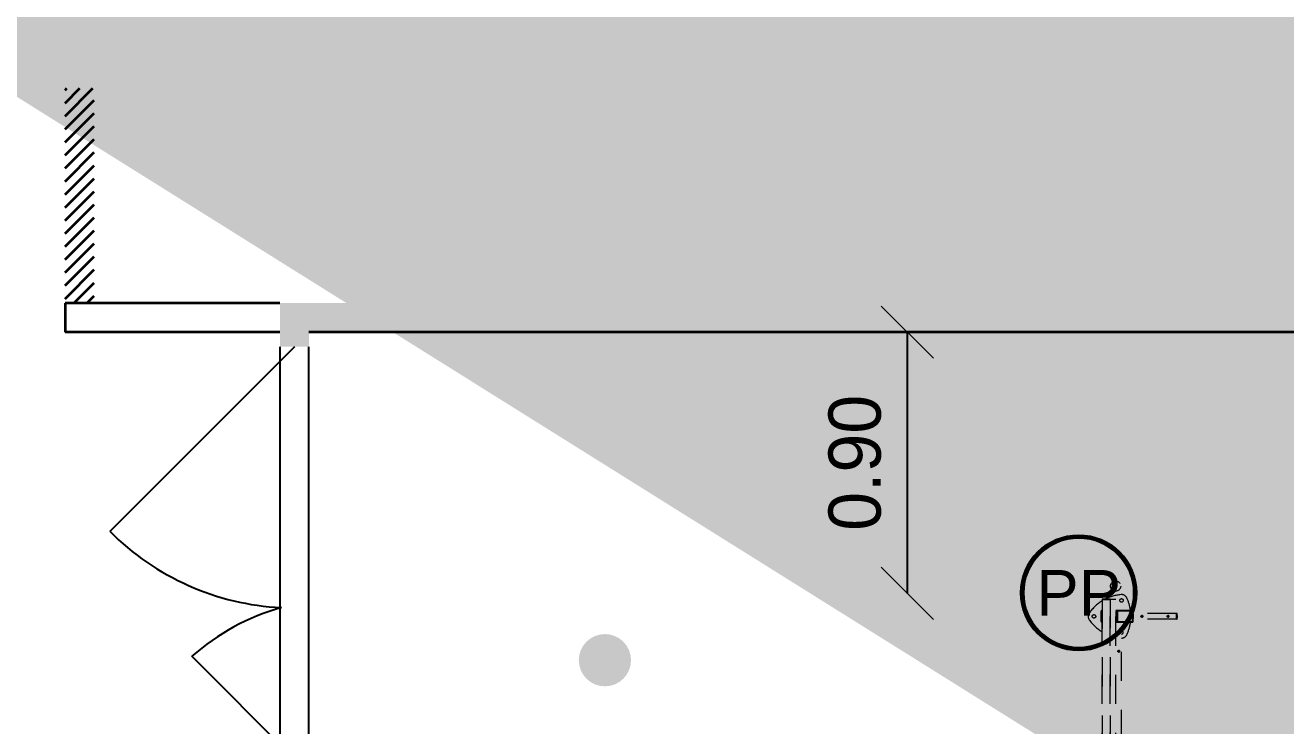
# Model space of a CAD drawing. Header units: millimetres. Extents: x 27226 to 29883, y -11902 to -11358.
# Drawn here: x 27253.754 to 27258.098, y -11883.611 to -11881.198 of the extents above; entities that cross this region are included whole.
import ezdxf
from ezdxf.enums import TextEntityAlignment as Align

# ---------------------------------------------------------------- set-up
doc = ezdxf.new("R2010")
doc.units = ezdxf.units.MM
doc.header["$MEASUREMENT"] = 0
doc.linetypes.add('AXES', pattern=[50.800000000000004, 31.75, -6.35, 6.35, -6.35])
doc.linetypes.add('FANTOME', pattern=[2.5, 1.25, -0.25, 0.25, -0.25, 0.25, -0.25])
for name, color, linetype in [('APPLAT-GRIS', 251, 'Continuous'), ('attribut', 7, 'Continuous'), ('LYTV_VUE', 1, 'Continuous')]:
    doc.layers.add(name, color=color, linetype=linetype)
for name, color, linetype, lineweight in [('Ar0-Cote', 1, 'Continuous', 5), ('Ar2-Maçon', 7, 'Continuous', 35), ('CO', 5, 'Continuous', 15), ('TF', 11, 'FANTOME', 15), ('TROUS PLATINES PERCE', 10, 'Continuous', 15), ('TXT PLATINE PERCEE', 10, 'Continuous', 15), ('VP 320', 15, 'FANTOME', 15)]:
    doc.layers.add(name, color=color, linetype=linetype, lineweight=lineweight)
doc.layers.add('Seuils', color=7, linetype='Continuous', plot=False)
doc.styles.add('ARIAL', font='arial.ttf')
doc.styles.add('CALIBRI', font='calibri.ttf')
doc.styles.add('ROMANS', font='romans.shx')
doc.dimstyles.new('100E', dxfattribs={"dimtxt": 0.18, "dimasz": 0.18, "dimexe": 0.18, "dimexo": 0.0625, "dimgap": 0.09, "dimtad": 1, "dimzin": 0, "dimdsep": 46, "dimtxsty": 'Standard', "dimblk1": 'OBLIQUE', "dimblk2": 'OBLIQUE', "dimsah": 1, "dimcen": 0, "dimse1": 1, "dimse2": 1, "dimclrt": 256, "dimadec": 0, "dimazin": 0, "dimtfac": 1, "dimtofl": 0, "dimtmove": 0, "dimatfit": 3, "dimldrblk": 'OBLIQUE', "dimfxl": 1, "dimtolj": 1, "dimtzin": 0, "dimarcsym": 0})
doc.dimstyles.get("Standard").update_dxf_attribs({"dimscale": 50, "dimtxt": 2.5, "dimasz": 2.5, "dimexe": 0.18, "dimexo": 0.0625, "dimgap": 0.8, "dimtad": 1, "dimdsep": 46, "dimtxsty": 'CALIBRI', "dimblk": 'ARCHTICK', "dimcen": 0.09, "dimadec": 0, "dimazin": 0, "dimtfac": 1, "dimtdec": 4, "dimtofl": 0, "dimtmove": 0, "dimatfit": 3, "dimfxl": 1, "dimtolj": 1, "dimarcsym": 0})

# ---------------------------------------------------------------- blocks, each defined once
blk = doc.blocks.new('_OBLIQUE')
at = {"color": 0, "linetype": 'ByBlock'}
blk.add_line((-0.5, -0.5), (0.5, 0.5), dxfattribs=at)
blk = doc.blocks.new('*D13')
at = {"layer": 'Ar0-Cote', "color": 0, "lineweight": -2, "transparency": 16777216}
blk.add_line((27256.79355132127, -11882.25501438734), (27256.79355132127, -11883.15501438721), dxfattribs=at)
at = {"layer": 'Defpoints', "color": 0, "transparency": 16777216}
for p in [(27257.74186271356, -11882.25501438734), (27256.79355132127, -11883.15501438721), (27257.48427134793, -11883.15501438721)]:
    blk.add_point(p, dxfattribs=at)
at = {"layer": 'Ar0-Cote', "color": 0, "lineweight": -2, "transparency": 16777216, "xscale": 0.18, "yscale": 0.18, "zscale": 0.18}
for p, rotation in [((27256.79355132127, -11882.25501438734), 90), ((27256.79355132127, -11883.15501438721), 270)]:
    blk.add_blockref('_OBLIQUE', p, dxfattribs=dict(at, rotation=rotation))
at = {"layer": 'Ar0-Cote', "transparency": 16777216, "insert": (27256.61355132127, -11882.70501438727), "char_height": 0.18, "attachment_point": 5, "rotation": 90}
blk.add_mtext('\\A1;0.90', dxfattribs=at)
blk = doc.blocks.new('_ARCHTICK')
at = {"color": 0, "linetype": 'ByBlock', "const_width": 0.15}
blk.add_lwpolyline([(-0.5, -0.5), (0.5, 0.5)], dxfattribs=at)
blk = doc.blocks.new('Ptfr250d')
at = {"layer": 'TF'}
for p, q in [((-23.15778677716935, 438.000014051795), (-23.15778677716935, 404.000012204051)), ((-19.44064741388047, 441.0000126808882), (-20.1504642273494, 441.0000126808882)), ((31.10591302260673, 441.0000126808882), (28.11321968778884, 441.0000126808882)), ((28.11321968778884, 438.000014051795), (28.11321968778884, 404.000012204051)), ((30.1083510611943, 438.000014051795), (30.1083510611943, 404.000012204051)), ((84.97437256023022, 441.0000126808882), (31.10591302260673, 441.0000126808882)), ((84.97437256023022, 439.0000123530626), (31.10591302260673, 439.0000123530626)), ((34.98384336575782, 404.000012204051), (34.98384336575782, 438.000014051795)), ((85.97193638428962, 404.000012204051), (85.97193638428962, 438.000014051795)), ((87.96706496372553, 404.000012204051), (87.96706496372553, 438.000014051795)), ((-19.44064741388047, 401.0000135749578), (-20.1504642273494, 401.0000135749578)), ((28.11321968778884, 401.0000135749578), (30.60713017925536, 401.0000135749578)), ((30.60713017925536, 401.0000135749578), (45.57059312805268, 401.0000135749578)), ((31.10591302260673, 403.0000139027834), (84.97437256023022, 403.0000139027834)), ((31.10591302260673, 401.0000135749578), (84.97437256023022, 401.0000135749578)), ((47.89620245441711, -401.0000135749578), (47.89620245441711, 401.0000135749578)), ((237.354208776801, 431.0000129044056), (87.96706496372553, 431.0000129044056)), ((87.96706496372553, 428.5000129602849), (87.96706496372553, 413.5000132955611)), ((237.354208776801, 411.0000133514404), (87.96706496372553, 411.0000133514404)), ((237.3890774939946, 431.0000129044056), (237.354208776801, 431.0000129044056)), ((237.354208776801, 411.0000133514404), (237.3890774939946, 411.0000133514404)), ((237.3890774939946, 431.0000129044056), (238.1575005744389, 431.0000129044056)), ((238.1575005744389, 411.0000133514404), (237.3890774939946, 411.0000133514404)), ((237.5285970662526, 413.0000127479434), (237.5285970662526, 429.0000135079026)), ((237.5285970662526, 428.5000129602849), (237.5285970662526, 413.5000132955611)), ((238.1575005744389, 411.0000133514404), (238.4624975417528, 411.0568882897496)), ((240.8212917540941, 421.000013127923), (239.722435424178, 429.4686047360301)), ((239.722435424178, 412.5314215198159), (240.8212917540941, 421.000013127923)), ((-23.15778677716935, -403.999974951148), (-23.15778677716935, -438.000014051795)), ((-19.44064741388047, -401.0000135749578), (-20.1504642273494, -401.0000135749578)), ((28.11321968778884, -401.0000135749578), (30.60713017925536, -401.0000135749578)), ((28.11321968778884, -403.999974951148), (28.11321968778884, -438.000014051795)), ((30.1083510611943, -403.999974951148), (30.1083510611943, -438.000014051795)), ((30.60713017925536, -401.0000135749578), (45.57059312805268, -401.0000135749578)), ((84.97437256023022, -401.0000135749578), (31.10591302260673, -401.0000135749578)), ((84.97437256023022, -402.9999878257513), (31.10591302260673, -402.9999878257513)), ((34.98384336575782, -438.000014051795), (34.98384336575782, -403.999974951148)), ((85.97193638428962, -438.000014051795), (85.97193638428962, -403.999974951148)), ((87.96706496372553, -438.000014051795), (87.96706496372553, -403.999974951148)), ((237.354208776801, -411.0000040382147), (87.96706496372553, -411.0000040382147)), ((87.96706496372553, -413.5000016540289), (87.96706496372553, -428.4999873489141)), ((237.354208776801, -430.9999849647284), (87.96706496372553, -430.9999849647284)), ((237.3890774939946, -411.0000040382147), (237.354208776801, -411.0000040382147)), ((237.354208776801, -430.9999849647284), (237.3890774939946, -430.9999849647284)), ((237.3890774939946, -411.0000040382147), (238.1575005744389, -411.0000040382147)), ((238.1575005744389, -430.9999849647284), (237.3890774939946, -430.9999849647284)), ((237.5285970662526, -429.0000107139349), (237.5285970662526, -412.9999782890081)), ((237.5285970662526, -413.5000016540289), (237.5285970662526, -428.4999873489141)), ((238.1575005744389, -430.9999849647284), (238.4624975417528, -430.9431221336126)), ((240.8212917540941, -420.9999945014715), (239.722435424178, -412.531366571784)), ((239.722435424178, -429.4685628265142), (240.8212917540941, -420.9999945014715)), ((-19.44064741388047, -440.9999754279852), (-20.1504642273494, -440.9999754279852)), ((31.10591302260673, -440.9999754279852), (28.11321968778884, -440.9999754279852)), ((31.10591302260673, -439.0000011771917), (84.97437256023022, -439.0000011771917)), ((31.10591302260673, -440.9999754279852), (84.97437256023022, -440.9999754279852))]:
    blk.add_line(p, q, dxfattribs=at)
at = {"layer": 'TF', "flags": 128}
for points in [[(238.5370629523686, 430.942720733583), (238.4850429986409, 430.9638794511557), (238.1575005744389, 431.0000129044056)], [(238.4691583608083, 411.0329104587436), (238.4131299947194, 411.022063344717), (238.1575005744389, 411.0000133514404)], [(238.5370629523686, -411.0572841018438), (238.4850429986409, -411.0361244529486), (238.1575005744389, -411.0000040382147)], [(238.4691583608083, -430.9670832008123), (238.4131299947194, -430.9779312461615), (238.1575005744389, -430.9999849647284)]]:
    blk.add_lwpolyline(points, dxfattribs=at)
at = {"layer": 'TF'}
for centre, radius in [((47.84221334203903, 476.000013127923), 5.999999999999091), ((-47.15778665796279, 421.000013127923), 6.000000000000909), ((117.89555954768, 421.0057379266964), 3.094275690258397), ((207.6032412119039, 421.0057354877099), 3.094278127568183), ((38.09441293315103, 300.9984963303887), 2.99824499934328), ((38.09441293315103, -0.001510166517618927), 2.99824499934328), ((38.09441814115416, -301.001478538119), 2.998250191957049), ((-47.15778665796279, -420.999986872077), 6.000000000000909), ((117.8954652824978, -420.9942690467069), 3.094252868864014), ((207.6031469470036, -420.9942714858444), 3.09425530642671), ((47.84221334203903, -475.999986872077), 5.999999999999091)]:
    blk.add_circle(centre, radius, dxfattribs=at)
for centre, radius, start, end in [((59.38695163709599, 346.5136469819117), 150, 95.09490242047605, 117.1381723862478), ((47.84221334203903, 476.000013127923), 20.0000000000001, 25.02899948761648, 95.09490242047585), ((-69.94997655185944, 421.000013127923), 149.9999999999997, 7.662255660765396, 25.02899948761548), ((59.38695163709599, 346.5136469819117), 149.9999999999997, 121.6748948636945, 145.0422632232515), ((31.10957039226378, 438.0036619879102), 2.996352925084079, 90.06993565272388, 180.0697552658818), ((31.10712850418349, 438.0012349035223), 0.998778189141509, 90.06972717508636, 180.0700352386218), ((84.97071539048011, 438.0036631175244), 2.996351795227577, 359.9302231074886, 89.9300681435497), ((84.97315580511349, 438.0012317727105), 0.998781321503175, 359.9301445823353, 89.93019998609037), ((-47.15778665796279, 421.000013127923), 19.99999999999974, 145.0422632232491, 214.9577367767517), ((59.38695163709644, 495.4863792739325), 149.9999999999999, 214.9577367767509, 238.3251051363073), ((31.10957039226378, 403.9963642679359), 2.996352925084079, 179.9302447341182, 269.9300643472761), ((29.84221334203903, 421.000013127923), 4.999999999999729, 0, 86.94886074258737), ((29.84221334203903, 421.000013127923), 5.000000000000183, 273.0511392574115, 0), ((31.10712850418349, 403.9987913523219), 0.9987781891415087, 179.9299647613782, 269.9302728249136), ((-69.94997655185944, 421.000013127923), 149.9999999999997, 334.9710005123839, 352.3377443392346), ((84.97315580511349, 403.9987944831355), 0.9987813215031748, 270.0698000139096, 0.06985541766467245), ((84.97071539048011, 403.9963631383216), 2.996351795227577, 270.0699318564503, 0.06977689251134753), ((117.7836297931372, 421.000013127923), 3.100005367035708, 270.1057282903133, 89.89427170968672), ((115.4361099697326, 421.000013127923), 4.256411690535451, 314.522499623098, 45.47750037690204), ((115.5406678025556, 421.000013127923), 4.256480599138381, 315.1312566879722, 44.86874331202781), ((207.4920726246692, 421.000013127923), 3.100004061177104, 270.091721037434, 89.90827896256604), ((205.1437535655659, 421.000013127923), 4.256445921819279, 314.5229681515938, 45.47703184840621), ((205.2483482063144, 421.000013127923), 4.256483831055556, 315.1312999933547, 44.86870000664523), ((228.4373332527684, 429.1219311952518), 9.112511180642459, 356.0865879627304, 11.89385559521859), ((228.4373332527684, 412.8780950605942), 9.112511180642459, 348.1061444047814, 3.913412037269588), ((230.2563433600735, 429.4975686190846), 7.289254766825269, 356.0860207375228, 11.89493482660563), ((230.2563433600735, 412.5024576367614), 7.289254766825285, 348.1050651733944, 3.913979262477201), ((238.4011820223332, 429.0254592267847), 1.393588351790043, 18.54134048819756, 94.76708125416175), ((238.401182022335, 412.9745670290595), 1.393588351788963, 265.2329187457575, 341.4586595117846), ((238.0967261552287, 412.6443521115471), 1.629058038475716, 282.9752053914579, 354.9122503702181), ((238.0039593823458, 429.3000191346109), 1.727040231043629, 6.654138344273612, 72.02027323132411), ((47.84221334203903, 366.000013127923), 5.999999999999939, 0, 89.48444660137591), ((47.84221334203903, 366.000013127923), 5.999999999999939, 270.515553398624, 0), ((47.84221334203903, 366.000013127923), 20.00000000000004, 270.154664120317, 334.9710005123835), ((37.97934693539537, 301.0000120848417), 3.000006321434556, 270.0931773803176, 89.90682261968246), ((35.63103946135379, 301.0000120848417), 4.256418029395657, 317.0282608863544, 42.97173911364568), ((35.73648067957583, 301.0009709509359), 4.255188585212874, 359.9871391040915, 42.21118262639413), ((35.73643302536766, 300.9990716086231), 4.255236236979357, 317.7890650756778, 0.01271345676268083), ((37.97936560727976, 9.313225746154785e-06), 2.999995115271368, 270.0928211205805, 89.90717887941942), ((35.63028908007254, 9.313225746154785e-06), 4.256974723525346, 317.0350350828833, 42.9649649171209), ((35.736559957606, 0.0009875955183815677), 4.255109312443155, 359.9868272603539, 42.21159473352932), ((35.736559957606, -0.0009689690687082475), 4.255109312443088, 317.7884052664707, 0.01317273964607499), ((37.97931581561716, -300.9999897330999), 3.000024998631203, 270.0937711400292, 89.90622885997084), ((35.63034067278932, -300.9999897330999), 4.256916657709859, 317.0348553371568, 42.96514466284325), ((35.73649667372956, -300.9990060767923), 4.255172597555851, 359.986755095327, 42.21126584773927), ((35.73611548190638, -301.0008263072887), 4.255553757913087, 317.790715617848, 0.01126343909605157), ((47.84221334203903, -365.999986872077), 20.00000000000004, 25.02899948761648, 89.84533587968171), ((59.38695163709599, -495.4863530180883), 149.9999999999999, 121.6748948636945, 145.0422632232516), ((47.84221334203903, -365.999986872077), 6.000000000000166, 0, 89.48444660137591), ((47.84221334203903, -365.999986872077), 5.999999999999939, 270.515553398624, 0), ((-69.94997655185944, -420.999986872077), 149.9999999999999, 7.662255660765372, 25.02899948761604), ((-47.15778665796279, -420.999986872077), 19.99999999999968, 145.0422632232483, 214.9577367767517), ((59.38695163709599, -346.5136207260675), 149.9999999999997, 214.9577367767509, 238.3251051363075), ((31.10951490606203, -403.9963088710902), 2.996297461066778, 90.06887592861672, 180.0701035093519), ((31.10713181243045, -403.9987685619344), 0.9987814798145145, 90.0699167253891, 180.0692053553201), ((29.84221334203903, -420.999986872077), 5.000000000000069, 0, 86.94886074258848), ((29.84221334203903, -420.999986872077), 4.999999999999842, 273.0511392574126, 0), ((84.97077087664002, -403.996307741525), 2.99629633126132, 359.9298748644271, 89.93112786729307), ((84.973152496681, -403.9987716929718), 0.9987846124040053, 359.9309744753935, 89.9300104260987), ((117.7836596850648, -420.9999945014715), 3.09998319314631, 270.105176564794, 89.89482343520608), ((115.4361334386049, -420.9999945014715), 4.256391748383196, 314.522320532428, 45.47767946757207), ((115.5407329807185, -420.9999945014715), 4.256433420444042, 315.1306510494969, 44.86934895050307), ((207.4913421594501, -420.9999945014715), 3.099983197717331, 270.1052225782289, 89.89477742177105), ((205.1437770355933, -420.9999945014715), 4.256425978748312, 314.5227890534738, 45.47721094652626), ((205.2484133849412, -420.9999945014715), 4.256436651998477, 315.1306943514188, 44.86930564858556), ((228.4376768065758, -412.8780612034352), 9.112169944194687, 356.0863011686664, 11.89414979764627), ((228.4371745905592, -429.121892767238), 9.112668598214437, 348.106285477106, 3.913263556586778), ((230.2566209937977, -412.5024227000067), 7.288977813281008, 356.0858680246323, 11.89518755999998), ((230.2563714506105, -429.4975488946329), 7.289225586168476, 348.1050828502389, 3.913861565130446), ((238.4015848240397, -412.9739792391883), 1.393037071016827, 18.52583040428194, 94.7855971856954), ((238.4015937715467, -429.026051258068), 1.39299646788136, 265.2138936877679, 341.4779955136584), ((238.0966867543593, -429.3556271636699), 1.629097238279951, 282.9763097794481, 354.9123913646161), ((238.0040480315074, -412.6999169210103), 1.726947446932728, 6.653133307518029, 72.02236636821841), ((31.10954884731473, -438.0036462728294), 2.996331361058134, 179.9305447357375, 269.930475826306), ((31.10713181243227, -438.0012204410086), 0.9987814798143984, 179.9307946447842, 269.9300832745587), ((-69.94997655185944, -420.999986872077), 149.9999999999997, 334.9710005123839, 352.3377443392346), ((84.973152496681, -438.0012173099713), 0.998784612404005, 270.0699895739013, 0.06902552460645131), ((84.97073693549464, -438.0036474025146), 2.996330231131746, 270.0695203760047, 0.06947689229260795), ((59.38695163709599, -346.5136207260675), 149.9999999999999, 242.8618276137545, 264.9050975795255), ((47.84221334203903, -475.999986872077), 19.99999999999999, 264.9050975795237, 334.9710005123835)]:
    blk.add_arc(centre, radius, start, end, dxfattribs=at)
for centre, major_axis, ratio, start_param, end_param in [((-20.1504609637168, 438.000013127923), (-3.007325694243264, 5.524185229775388e-16), 0.9975640502599081, 4.712388980384704, 6.283185307179586), ((33.98140153266559, 438.000013127923), (-1.002441898081088, 1.841395076591796e-16), 0.9975640502597947, 3.141592653588884, 4.712388980384704), ((-20.1504609637168, 404.000013127923), (-3.007325694243264, 5.524185229775388e-16), 0.9975640502598703, 0, 1.570796326794897), ((33.98140153266559, 404.000013127923), (-1.002441898081088, 1.841395076591796e-16), 0.9975640502599081, 1.570796326794897, 3.141592653588884), ((-20.1504609637168, -403.999986872077), (-3.007325694243264, 5.524185229775388e-16), 0.9975640502599081, 4.712388980384704, 6.283185307179586), ((33.98140153266559, -403.999986872077), (-1.002441898081088, 1.841395076591796e-16), 0.9975640502599081, 3.141592653588884, 4.712388980384704), ((-20.1504609637168, -437.999986872077), (-3.007325694243264, 5.524185229775388e-16), 0.9975640502599081, 0, 1.570796326794897), ((33.98140153266559, -437.999986872077), (-1.002441898081088, 1.841395076591796e-16), 0.9975640502599081, 1.570796326794897, 3.141592653588884)]:
    blk.add_ellipse(centre, major_axis=major_axis, ratio=ratio, start_param=start_param, end_param=end_param, dxfattribs=at)
at = {"layer": 'VP 320'}
for p, q in [((-19.44064741388047, 480.0000134855509), (-19.44064741388047, -480.0000097602606)), ((-19.37786882177261, 480.0000134855509), (-19.44064741388047, 480.0000134855509)), ((-19.37786882177261, -480.0000097602606), (-19.37786882177261, 480.0000134855509)), ((9.096722850647893, 480.0000134855509), (-19.37786882177261, 480.0000134855509)), ((-19.37786882177261, 480.0000134855509), (-19.37786882177261, 479.1000131517649)), ((-19.37786882177261, 479.1000131517649), (-19.37786882177261, -479.0999796241522)), ((-19.37786882177261, 479.1000131517649), (9.096722850647893, 479.1000131517649)), ((9.096722850647893, 480.0000134855509), (9.096722850647893, -480.0000097602606)), ((9.159501442759392, 480.0000134855509), (9.096722850647893, 480.0000134855509)), ((9.096722850647893, 479.1000131517649), (9.096722850647893, 480.0000134855509)), ((9.096722850647893, -479.0999796241522), (9.096722850647893, 479.1000131517649)), ((9.159501442759392, -480.0000097602606), (9.159501442759392, 480.0000134855509)), ((9.159501442759392, 480.0000134855509), (28.11321968778884, 480.0000134855509)), ((28.11321968778884, -480.0000097602606), (28.11321968778884, 480.0000134855509)), ((-19.44064741388047, -480.0000097602606), (-19.37786882177261, -480.0000097602606)), ((9.096722850647893, -479.0999796241522), (-19.37786882177261, -479.0999796241522)), ((-19.37786882177261, -479.0999796241522), (-19.37786882177261, -480.0000097602606)), ((-19.37786882177261, -480.0000097602606), (9.096722850647893, -480.0000097602606)), ((9.096722850647893, -480.0000097602606), (9.096722850647893, -479.0999796241522)), ((9.096722850647893, -480.0000097602606), (9.159501442759392, -480.0000097602606)), ((9.159501442759392, -480.0000097602606), (28.11321968778884, -480.0000097602606))]:
    blk.add_line(p, q, dxfattribs=at)
at = {"layer": 'attribut', "style": 'ROMANS', "flags": 3}
for tag, p in [('ORDRE', (247.8962024544171, 0)), ('TYPE', (147.8962024544171, 0))]:
    blk.add_attdef(tag, text='', height=50, rotation=90, dxfattribs=at).set_placement(p, align=Align.CENTER)
blk = doc.blocks.new('Perçage Ø35 Pour Platine')
at = {"layer": 'TROUS PLATINES PERCE', "linetype": 'AXES'}
blk.add_circle((-64, 0), 17.5, dxfattribs=at)
at = {"layer": 'TROUS PLATINES PERCE'}
blk.add_point((-64, 0), dxfattribs=at)

msp = doc.modelspace()

# ---------------------------------------------------------------- hatches: boundary and pattern name
at = {"layer": 'APPLAT-GRIS'}
msp.add_hatch(color=256, dxfattribs=at).paths.add_polyline_path([(27255.66186271307, -11883.38501438701, 1), (27255.84186271307, -11883.38501438697, 1)])
at = {"layer": 'Ar2-Maçon'}
h = msp.add_hatch(dxfattribs=at)
h.set_pattern_fill('ANSI31', color=256, scale=0.01, angle=144.8434744967963, style=0)
h.set_pattern_definition([(44.99999999999999, (27285.64186271354, -11882.04501438626), (-0.02245064030267288, 0.02245064030267289), [])])
h.paths.add_polyline_path([(27253.99186271346, -11882.15501438735), (27253.99186271346, -11881.41501438729), (27253.89186271347, -11881.41501438734), (27253.89186271347, -11882.15501438735)])

# ---------------------------------------------------------------- linework, layer by layer
at = {"layer": 'APPLAT-GRIS'}
for points in [[(27254.63186271348, -11882.30501438726), (27254.63186271348, -11882.15501438734), (27254.73186271346, -11882.30501438733)], [(27254.73186271346, -11882.30501438733), (27254.63186271348, -11882.15501438734), (27254.73186271346, -11882.15501438734)], [(27254.7318627135, -11882.25501438738), (27254.7318627135, -11882.15501438734), (27255.54186271356, -11882.25501438737)], [(27255.54186271356, -11882.25501438737), (27254.7318627135, -11882.15501438734), (27255.54186271356, -11882.15501438731)], [(27255.54186271356, -11882.25501438737), (27255.54186271356, -11882.15501438731), (27255.85186271356, -11882.25501438737)], [(27255.85186271356, -11882.25501438737), (27255.54186271356, -11882.15501438731), (27255.85186271356, -11882.15501438729)], [(27255.85186271356, -11882.25501438737), (27255.85186271356, -11882.15501438729), (27256.19186271347, -11882.25501438736)], [(27256.19186271347, -11882.25501438736), (27255.85186271356, -11882.15501438729), (27256.19186271347, -11882.15501438729)], [(27256.19186271347, -11882.25501438736), (27256.19186271347, -11882.15501438729), (27257.74186271356, -11882.25501438734)], [(27257.74186271356, -11882.25501438734), (27256.19186271347, -11882.15501438729), (27257.74186271356, -11882.15501438725)], [(27257.74186271356, -11882.25501438734), (27257.74186271356, -11882.15501438725), (27262.3818627136, -11882.25501438727)], [(27262.3818627136, -11882.25501438727), (27257.74186271356, -11882.15501438725), (27262.3818627136, -11882.15501438718)]]:
    msp.add_solid(points, dxfattribs=at)
at = {"layer": 'Ar2-Maçon'}
for p, q in [((27254.63186271348, -11882.15501438735), (27253.89186271347, -11882.15501438735)), ((27253.89186271347, -11882.15501438735), (27253.89186271347, -11882.25501438735)), ((27254.63186271348, -11882.25501438735), (27253.89186271347, -11882.25501438735)), ((27267.52186271335, -11882.25501438719), (27254.7318627135, -11882.25501438738))]:
    msp.add_line(p, q, dxfattribs=at)
at = {"layer": 'LYTV_VUE'}
for p, q in [((27254.6818627134, -11882.30501438726), (27254.04546661173, -11882.94141049172)), ((27254.68186271371, -11883.72501438717), (27254.32830932377, -11883.37146099592))]:
    msp.add_line(p, q, dxfattribs=at)
for centre, radius, start, end in [((27254.68111021445, -11882.30847584417), 0.8965054343045822, 224.8775787927156, 267.1709870334159), ((27254.8513848772, -11883.96674965848), 0.7924497626780824, 105.7063767646351, 131.3055232847537)]:
    msp.add_arc(centre, radius, start, end, dxfattribs=at)
at = {"layer": 'Seuils', "flags": 128}
for points in [[(27254.63186271358, -11882.30501438726), (27254.63186271263, -11883.7250143871)], [(27254.73186271353, -11883.72501438734), (27254.73186271336, -11882.30501438726)]]:
    msp.add_lwpolyline(points, dxfattribs=at)
at = {"layer": 'TXT PLATINE PERCEE'}
for radius in [0.2000768, 0.1994496, 0.1988224, 0.1981952, 0.197568, 0.1969408, 0.1963136, 0.1956864, 0.1950592, 0.194432, 0.1938048, 0.1931776, 0.1925504, 0.1919232, 0.191296, 0.1906688, 0.1900416, 0.1894144, 0.1887872, 0.18816]:
    msp.add_circle((27257.38449995628, -11883.15289280359), radius, dxfattribs=at)

# ---------------------------------------------------------------- block references
at = {"layer": 'Ar2-Maçon', "xscale": 0.001, "yscale": 0.001, "zscale": 0.001}
msp.add_blockref('Ptfr250d', (27257.48427134793, -11883.65501438721), dxfattribs=at)
at = {"layer": 'TROUS PLATINES PERCE', "xscale": 0.001, "yscale": 0.001, "zscale": 0.001}
msp.add_blockref('Perçage Ø35 Pour Platine', (27257.57567517338, -11883.12976898165), dxfattribs=at)

# ---------------------------------------------------------------- texts
at = {"layer": 'TXT PLATINE PERCEE', "style": 'ARIAL'}
msp.add_attdef('PP', text='PP', height=0.1568, dxfattribs=at).set_placement((27257.38449995628, -11883.15289280359), align=Align.MIDDLE_CENTER)

# ---------------------------------------------------------------- dimensions: what is measured, and where the dimension line sits
at = {"layer": 'Ar0-Cote'}
dim = msp.add_linear_dim(base=(27256.79355132127, -11883.15501438721), p1=(27257.74186271356, -11882.25501438734), p2=(27257.48427134793, -11883.15501438721), angle=90, dimstyle='100E', dxfattribs=at)
dim.commit()
dim.dimension.update_dxf_attribs({"geometry": '*D13', "text_midpoint": (27256.79355132127, -11882.70501438727), "dimtype": 160})

# ---------------------------------------------------------------- leaders
at = {"layer": 'CO'}
msp.add_leader([(27239.43583082494, -11872.50387700301), (27239.50326333633, -11872.53207957306), (27239.77323538022, -11872.53207957306)], dimstyle='Standard', override={"dimscale": 10, "dimgap": 0.8, "dimtad": 0}, dxfattribs=at)

doc.saveas('drawing.dxf')
